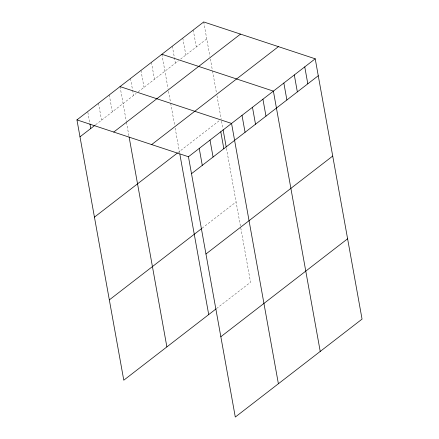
<?xml version="1.0" encoding="UTF-8"?>
<svg xmlns="http://www.w3.org/2000/svg" width="439" height="439" viewBox="0 0 439 439"><rect width="100%" height="100%" fill="white"/><g stroke="black" fill="none" stroke-linecap="round" stroke-linejoin="round"><path stroke-width="0.33" stroke-dasharray="2.19 1.65" d="M95.614 124.758L136.161 93.43M138.252 91.811L178.514 60.703M180.61 59.089L206.753 38.884M177.8 152.734L219.632 120.412M202.105 228.203L236.089 201.945M216.553 308.518L250.543 282.255L240.545 226.711M203.707 21.95L209.88 56.285M210.363 58.963L212.289 69.675M212.531 71.014L216.504 93.095M216.987 95.773L221.201 119.199M221.558 121.186L222.869 128.468M226.442 148.327L240.424 226.041M193.248 30.028L196.293 46.968M182.789 38.111L185.834 55.045M172.329 46.188L175.381 63.128M161.876 54.271L168.049 88.607M168.532 91.285L170.458 101.996M170.7 103.33L174.673 125.417M175.156 128.095L179.611 152.843M151.417 62.349L154.462 79.289M140.957 70.432L144.003 87.366M130.498 78.51L132.49 89.583M132.611 90.236L133.549 95.45M120.045 86.593L126.339 121.598M126.459 122.267L128.868 135.651M109.267 94.917L112.313 111.852M98.495 103.242L101.541 120.176M87.838 112.219L89.83 123.293"/><path stroke-width="0.66" d="M76.946 119.891L203.707 21.95L315.218 58.799L362.054 319.109L235.293 417.05L188.457 156.745L76.946 119.891L123.782 380.201L216.032 308.924M79.991 136.831L95.076 125.175M113.745 132.051L240.506 34.11M151.658 144.585L278.419 46.638M94.44 217.14L177.279 153.134M188.457 156.745L315.218 58.799M191.508 173.679L318.264 75.738M109.333 299.886L201.578 228.609M205.957 253.989L332.718 156.048M220.844 336.735L347.606 238.794M161.876 54.271L273.387 91.12L320.223 351.43M120.045 86.593L231.556 123.441L278.392 383.752M304.759 66.882L307.81 83.816M294.306 74.959L297.351 91.899M283.846 83.042L286.892 99.977M262.928 99.203L265.979 116.137M252.474 107.281L255.52 124.221M242.015 115.364L245.061 132.298M223.105 129.79L226.206 146.999M220.784 131.766L223.83 148.706M210.007 140.09L213.058 157.03M199.235 148.415L202.28 165.355M179.847 154.166L208.712 314.576M129.11 136.99L166.88 346.898M89.946 123.946L90.769 128.501"/></g></svg>
